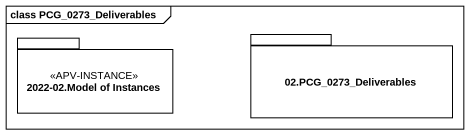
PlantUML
@startuml
mainframe class PCG_0273_Deliverables
package "2022-02.Model of Instances" as p2022_02_Model_of_Instances <<APV-INSTANCE>> {
}
package "02.PCG_0273_Deliverables" as p02_PCG_0273_Deliverables {
}
@enduml
